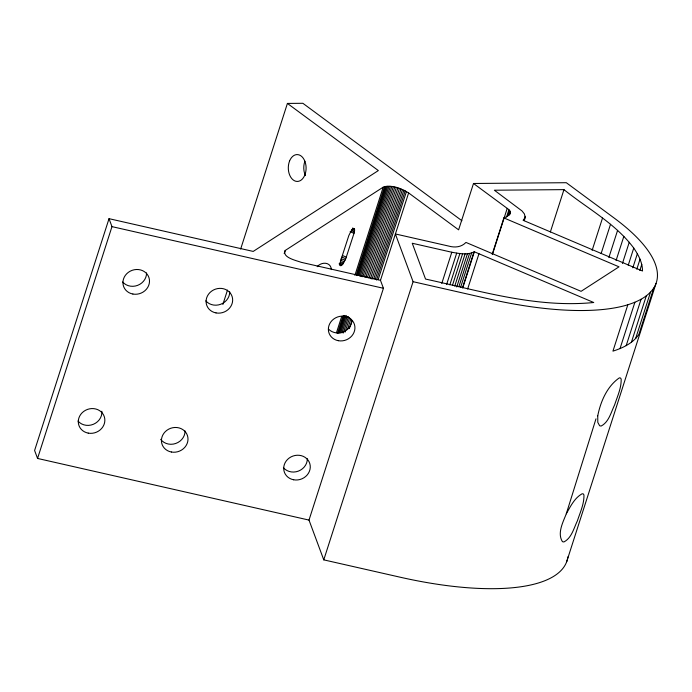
<?xml version="1.0" encoding="UTF-8"?>
<svg xmlns="http://www.w3.org/2000/svg" width="692" height="692" viewBox="0 0 692 692"><rect width="100%" height="100%" fill="white"/><g stroke="black" fill="none" stroke-linecap="round" stroke-linejoin="round"><path stroke-width="1.04" d="M567.907 556.835A206.623 68.975 17.8 0 1 399.812 577.128L323.769 559.863L309.004 520.09L383.429 288.279L380.479 280.321L301.21 262.32C296.634 260.573 281.834 257.571 285.19 250.487L383.204 187.16C391.802 184.453 401.291 188.423 408.626 192.93L458.614 229.839L473.501 183.484L507.219 208.379C513.204 211.856 509.416 216.051 503.888 217.919L492.237 254.198M525.254 217.478L524.354 213.863L522.019 210.956L494.356 190.214L563.954 189.634C587.465 208.552 615.422 223.395 633.751 248.065C638.353 254.846 642.583 262.588 642.505 271.005L523.117 220.29L525.254 217.478L524.216 220.653M354.572 230.644L354.503 228.87L353.257 228.55L351.103 231.067L348.863 235.453L340.611 260.858L339.988 264.578L340.386 265.763L342.73 264.24L345.749 258.739L354.001 233.334L354.572 230.644L351.666 229.407M566.281 513.827C570.424 506.509 574.524 497.963 582.162 493.759L583.304 493.906L583.953 494.979C584.221 503.966 580.121 512.478 577.379 520.868C573.841 528.169 571.653 538.013 563.902 541.966L562.432 541.68C557.069 533.203 563.029 522.166 566.281 513.827L595.985 418.833M240.643 249.085L287.414 103.428L378.342 170.569L253.203 251.421L109.025 218.672L34.6 450.483L37.55 458.441L309.004 520.09M37.55 458.441L111.974 226.63L109.025 218.672M222.867 304.471L227.478 290.112M284.196 253.566L285.19 250.487M336.442 332.809L341.71 316.4M354.884 275.364L383.204 187.16M337.54 333.233L343.145 315.794M356.311 274.767L384.64 186.555M338.466 333.042L344.062 315.604M356.908 275.598L385.556 186.364M339.512 332.913L345.109 315.483M357.954 275.477L386.603 186.243M340.672 332.869L346.277 315.431M359.113 275.433L387.771 186.191M341.935 332.895L347.211 316.486M360.048 276.48L389.034 186.217M343.293 332.999L348.56 316.59M361.406 276.584L390.383 186.321M345.04 332.151L349.65 317.784M362.824 276.757L391.802 186.494M347.514 329.314L350.801 319.064M364.303 277.008L393.29 186.745M349.365 328.605L351.994 320.405A13.433 12.248 -20.4 0 1 343.033 332.022A13.433 12.248 -20.4 0 1 328.613 329.202M365.826 277.319L394.803 187.056M367.374 277.7L396.352 187.437M368.923 278.141L397.909 187.887M370.471 278.642L399.448 188.38M371.985 279.196L400.971 188.933M373.792 278.764L402.441 189.522M375.202 279.395L403.851 190.162M376.543 280.061L405.192 190.819M378.126 279.724L406.446 191.511M380.479 280.321L408.626 192.93M323.769 559.863L413.081 281.687L395.366 233.957L448.814 246.101C454.791 247.805 461.408 247.234 465.958 242.425L581.081 291.332L619.011 266.827L503.888 217.919M441.764 283.486L451.798 252.243C459.116 253.488 467.394 255.348 474.357 251.793L593.736 302.508C536.698 308.2 480.577 291.029 425.537 279.058L412.25 243.255L451.798 252.243M446.643 284.403L456.677 253.16M449.852 284.793L459.886 253.549M452.559 285L462.585 253.756M454.765 286.064L465.119 253.808M456.763 286.972L467.446 253.713M458.865 286.73L469.539 253.471M460.613 287.301L471.615 253.03M462.619 287.336L473.942 252.061M462.706 288.08L474.357 251.793M467.636 289.022L478.959 253.748M492.384 254.57L507.219 208.379M506.579 216.985L508.888 209.797M507.859 215.627L509.502 210.489M508.655 215.273L509.978 211.164M509.295 214.883L510.281 211.804M509.779 214.459L510.437 212.409M524.311 219.381L525.28 216.354M550.365 231.967L563.954 189.634M592.144 250.34L602.498 218.092M601.132 253.523L610.517 224.294M608.856 257.571L617.593 230.358M616.079 260.547L623.847 236.353M622.445 263.436L629.244 242.269M628.249 265.2L633.751 248.065M632.825 267.821L637.358 253.704M636.796 269.249L640.031 259.171M653.776 288.01C647.833 296.894 637.695 301.617 627.826 304.774L612.939 351.138C622.809 347.981 632.946 343.258 638.889 334.374L653.776 288.01A206.623 68.975 17.8 0 0 614.262 218.118L566.298 182.705L473.501 183.484M639.832 270.477L641.769 264.43M620.015 348.612L634.901 302.248M626.182 345.663L641.06 299.299M631.398 342.289L646.276 295.925M635.637 338.518L650.523 292.162M566.696 561.679L656.007 283.504M317.204 266.697C321.425 261.628 330.845 261.714 331.373 269.603M287.414 103.428L302.88 103.298L461.919 220.731M413.081 281.687L489.123 298.961A206.623 68.975 17.8 0 0 627.826 304.774M111.974 226.63L383.429 288.279M352.565 228.049L354.503 228.87M352.678 228.792L354.615 229.614M351.458 230.67L354.365 231.898M350.126 231.69L354.001 233.334M342.479 255.495L346.355 257.139M341.865 257.095L345.749 258.739M341.165 258.67L345.048 260.313M340.412 260.149L344.287 261.801M340.594 261.887L343.509 263.124M339.824 263.003L342.73 264.24M339.097 263.851L342.004 265.088M339.409 264.82L341.355 265.642M146.557 272.942A13.433 12.248 -20.4 0 1 137.613 285.372A13.433 12.248 -20.4 0 1 122.666 281.973M101.862 411.256A13.433 12.248 -20.4 0 1 93.351 424.3A13.433 12.248 -20.4 0 1 78.006 421.065M185.049 430.908A13.433 12.248 -20.4 0 1 175.707 443.486A13.433 12.248 -20.4 0 1 160.674 439.333M229.709 291.825A13.433 12.248 -20.4 0 1 220.757 304.255A13.433 12.248 -20.4 0 1 205.809 300.856M305.414 175.595A13.433 8.901 89.5 0 1 304.904 161.219M307.326 458.684A13.433 12.248 -20.4 0 1 298.382 471.114A13.433 12.248 -20.4 0 1 283.435 467.714M597.741 415.849L597.802 422.388L599.644 425.77L601.114 426.056C608.865 422.111 611.053 412.259 614.591 404.967C617.333 396.568 621.433 388.065 621.165 379.078L620.525 378.005L619.375 377.849C607.135 386.266 600.552 401.62 597.741 415.849M289.533 161.106A13.433 8.901 89.5 0 0 297.119 181.442A13.433 8.901 89.5 0 0 304.956 161.495A13.433 8.901 89.5 0 0 289.533 161.106M132.89 294.039A13.433 12.248 -20.4 0 0 149.031 277.855A13.433 12.248 -20.4 0 0 126.748 273.729A13.433 12.248 -20.4 0 0 132.89 294.039M88.23 433.123A13.433 12.248 -20.4 0 0 104.38 416.939A13.433 12.248 -20.4 0 0 82.089 412.821A13.433 12.248 -20.4 0 0 88.23 433.123M171.382 452.014A13.433 12.248 -20.4 0 0 187.523 435.822A13.433 12.248 -20.4 0 0 165.241 431.704A13.433 12.248 -20.4 0 0 171.382 452.014M216.034 312.922A13.433 12.248 -20.4 0 0 232.183 296.738A13.433 12.248 -20.4 0 0 209.892 292.612A13.433 12.248 -20.4 0 0 216.034 312.922M338.31 340.698A13.433 12.248 -20.4 0 0 354.46 324.513A13.433 12.248 -20.4 0 0 332.169 320.387A13.433 12.248 -20.4 0 0 338.31 340.698M293.659 479.781A13.433 12.248 -20.4 0 0 309.8 463.597A13.433 12.248 -20.4 0 0 287.517 459.471A13.433 12.248 -20.4 0 0 293.659 479.781"/></g></svg>
